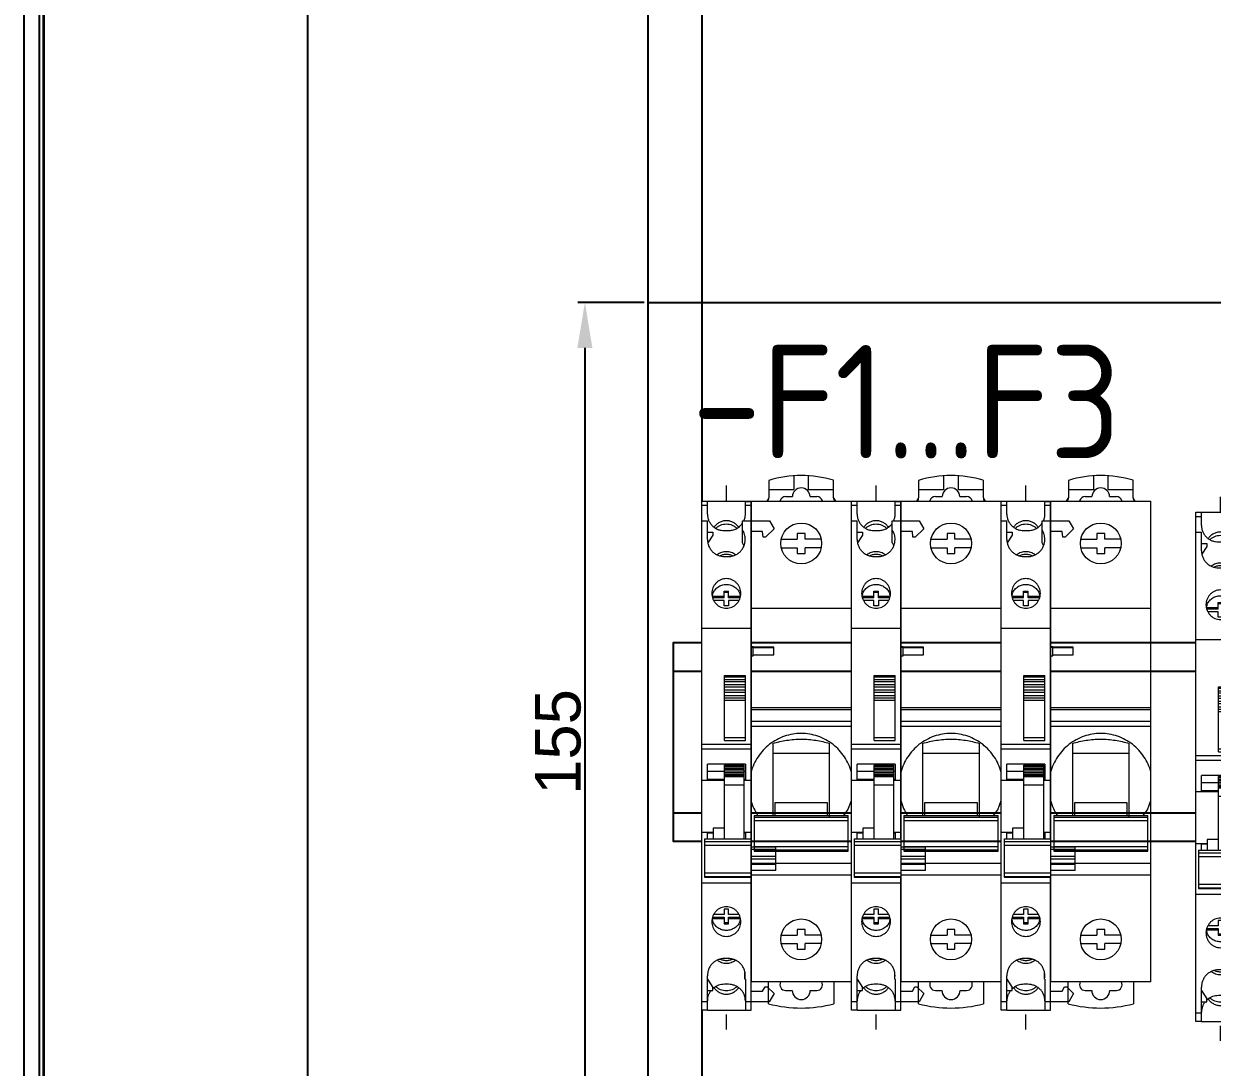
# Model space of a CAD drawing. Header units: millimetres. Extents: x 41350 to 54029, y 25852 to 34717.
# Drawn here: x 46784.4 to 46993.9, y 32630.7 to 32814.7 of the extents above; entities that cross this region are included whole.
import ezdxf
from ezdxf.enums import TextEntityAlignment as Align

# ---------------------------------------------------------------- set-up
doc = ezdxf.new("R2010")
doc.units = ezdxf.units.MM
doc.set_wipeout_variables(frame=1)
doc.layers.add('! NO PLOT !', color=7, linetype='Continuous', true_color=0xff75dd, plot=False)
doc.layers.add('000-PI-Oprema', color=30, linetype='Continuous', lineweight=5)
for name, color, linetype in [('000-PI-ORMAR', 2, 'Continuous'), ('000-PI_TEXT', 7, 'Continuous'), ('002-PI-Kabelska kanalica', 150, 'Continuous'), ('004-PI-DIN Šina', 3, 'Continuous')]:
    doc.layers.add(name, color=color, linetype=linetype)
doc.styles.add('PI0', font='isocpeur.ttf', dxfattribs={"width": 0.9})
doc.styles.get("Standard").update_dxf_attribs({"font": 'arial.ttf'})
doc.dimstyles.new('ISO-25-lb', dxfattribs={"dimtxt": 8, "dimasz": 8, "dimexe": 1.25, "dimexo": 0.625, "dimtad": 1, "dimtxsty": 'Standard', "dimcen": 5, "dimadec": 0, "dimazin": 0, "dimtfac": 1, "dimtmove": 0, "dimatfit": 3, "dimfxl": 1, "dimarcsym": 0})

# ---------------------------------------------------------------- blocks, each defined once
blk = doc.blocks.new('8606.000_back')
at = {"layer": '000-PI-ORMAR'}
for p, q in [((47606.03, 38573.17), (47606.03, 36588.67)), ((47602.52, 38552.67), (47602.52, 36601.67)), ((47605.24, 38552.67), (47605.24, 36601.67)), ((47606.02, 36601.67), (47606.02, 38552.53))]:
    blk.add_line(p, q, dxfattribs=at)
blk = doc.blocks.new('8606.000_montažna')
at = {"layer": '000-PI-ORMAR'}
blk.add_line((50683.39, 38449.42), (50683.39, 36559.42), dxfattribs=at)
blk = doc.blocks.new('*U417')
at = {"layer": '002-PI-Kabelska kanalica'}
for p, q in [((-20, -100), (-20, 1140)), ((40, -100), (40, 1140))]:
    blk.add_line(p, q, dxfattribs=at)
blk = doc.blocks.new('*U273')
at = {"layer": '004-PI-DIN Šina'}
blk.add_lwpolyline([(370, -17.5), (370, 17.5), (0, 17.5), (0, -17.5)], close=True, dxfattribs=at)
for points in [[(0, 12.5), (370, 12.5)], [(0, -12.5), (370, -12.5)]]:
    blk.add_lwpolyline(points, dxfattribs=at)
blk = doc.blocks.new('*U434')
at = {"layer": '002-PI-Kabelska kanalica'}
for p, q in [((40, -100), (40, 279)), ((-20, -100), (40, -100))]:
    blk.add_line(p, q, dxfattribs=at)
blk = doc.blocks.new('A9F94106')
at = {"layer": '000-PI-Oprema', "linetype": 'Continuous'}
for p, q in [((-1.25, 44.4), (-1.25, 46.86)), ((1.25, 46.86), (1.25, 44.4)), ((-5.7, 46.04), (-5.7, 42.97)), ((-5.7, 44.4), (-1.25, 44.4)), ((1.25, 44.4), (5.7, 44.4)), ((5.7, 42.97), (5.7, 46.05)), ((-8.85, 42.4), (-8.85, -42.4)), ((-8.85, 42.4), (8.85, 42.4)), ((-2.75, 43.17), (-1.55, 43.17)), ((1.55, 43.17), (2.75, 43.17)), ((8.85, -42.4), (8.85, 42.4)), ((-3.52, 35.67), (-0.7, 35.67)), ((-0.7, 36.67), (-0.7, 35.67)), ((0.7, 36.67), (-0.7, 36.67)), ((0.7, 35.67), (0.7, 36.67)), ((3.52, 35.67), (0.7, 35.67)), ((-3.52, 34.17), (-0.7, 34.17)), ((-0.7, 34.17), (-0.7, 33.17)), ((0.7, 33.17), (0.7, 34.17)), ((3.52, 34.17), (0.7, 34.17)), ((-0.7, 33.17), (0.7, 33.17)), ((-8.85, 23.5), (8.85, 23.5)), ((-8.85, 6), (8.85, 6)), ((8.85, 5.6), (-8.85, 5.6)), ((8.85, 3.5), (-8.85, 3.5)), ((-8.85, 2.7), (8.85, 2.7)), ((-5, -0.36), (-5, -13.06)), ((-5, -2.05), (5, -2.05)), ((5, -13.35), (5, -0.36)), ((4.65, -10.8), (-4.65, -10.8)), ((-4.65, -10.8), (-4.65, -13.06)), ((4.65, -13.06), (4.65, -10.8)), ((-8.3, -13.06), (8.3, -13.06)), ((-8.3, -13.06), (-8.3, -19.37)), ((-8.3, -13.35), (8.3, -13.35)), ((-8.3, -13.93), (8.3, -13.93)), ((8.3, -19.37), (8.3, -13.06)), ((8.3, -18.56), (-8.3, -18.56)), ((8.3, -19.18), (-8.3, -19.18)), ((-8.3, -19.37), (8.3, -19.37)), ((8.85, -21.5), (-8.85, -21.5)), ((-8.85, -23.51), (8.85, -23.51)), ((0.7, -33.15), (-0.7, -33.15)), ((-0.7, -33.15), (-0.7, -34.15)), ((0.7, -34.15), (0.7, -33.15)), ((-3.52, -34.15), (-0.7, -34.15)), ((3.52, -34.15), (0.7, -34.15)), ((-3.52, -35.65), (-0.7, -35.65)), ((-0.7, -35.65), (-0.7, -36.65)), ((-0.7, -36.65), (0.7, -36.65)), ((3.52, -35.65), (0.7, -35.65)), ((0.7, -36.65), (0.7, -35.65)), ((8.85, -42.4), (-8.85, -42.4)), ((-5.75, -46.24), (-5.75, -42.4)), ((-2.75, -43.9), (-1.6, -43.9)), ((1.6, -43.9), (2.75, -43.9)), ((5.75, -42.4), (5.75, -46.24))]:
    blk.add_line(p, q, dxfattribs=at)
blk.add_lwpolyline([(7.48, -13.06), (8.23, -12.05), (8.85, -10.42)], dxfattribs=at)
for centre in [(0, 34.92), (0, -34.9)]:
    blk.add_circle(centre, 3.6, dxfattribs=at)
for centre, radius, start, end in [((0.02, 27.55), 19.35, 72.9337, 107.1978), ((-6.7, 43.19), 0.997, 307.147, 347.6774), ((-6.7, 42.97), 1, 325.338, 0.0152), ((-2.75, 42.17), 1, 90.0526, 165.8568), ((2.75, 42.17), 1, 14.1424, 89.9482), ((6.7, 42.97), 1, 179.9845, 214.651), ((6.7, 43.19), 0.997, 192.324, 232.8519), ((6.7, 42.96), 0.996, 214.668, 216.0511), ((0.16, -7.95), 9.35, 195.3347, 213.327), ((-2.75, -42.9), 1, 150, 270), ((0, -43.9), 1.6, 180, 0), ((2.75, -42.9), 1, 270, 30), ((0, -25), 22, 254.849, 285.151)]:
    blk.add_arc(centre, radius, start, end, dxfattribs=at)
blk.add_ellipse((0, 43.17), major_axis=(0, 1.55), ratio=0.997493, start_param=-1.570796, end_param=1.570796, dxfattribs=at)
for points, knots in [([(0, 1.42), (-0.5, 1.42), (-1.5, 1.33), (-2.96, 0.96), (-4.34, 0.35), (-5.61, -0.47), (-6.72, -1.49), (-7.65, -2.68), (-8.38, -4), (-8.72, -4.94), (-8.85, -5.42)], [0, 0, 0, 0, 0.125045, 0.250108, 0.375148, 0.500186, 0.625207, 0.750187, 0.875138, 1, 1, 1, 1]), ([(-5, -0.36), (-4.21, -0.1), (-2.55, 0.28), (-0.86, 0.41), (0, 0.41)], [0, 0, 0, 0, 0.490854, 1, 1, 1, 1]), ([(8.85, -5.42), (8.72, -4.94), (8.38, -4), (7.65, -2.68), (6.72, -1.49), (5.61, -0.47), (4.34, 0.35), (2.96, 0.96), (1.5, 1.33), (0.5, 1.42), (0, 1.42)], [0, 0, 0, 0, 0.124857, 0.249805, 0.374786, 0.499807, 0.624849, 0.749896, 0.874958, 1, 1, 1, 1]), ([(0, 0.41), (0.86, 0.41), (2.55, 0.28), (4.21, -0.1), (5, -0.36)], [0, 0, 0, 0, 0.509146, 1, 1, 1, 1])]:
    blk.add_open_spline(points, degree=3, knots=knots, dxfattribs=at)
blk = doc.blocks.new('A9A26919')
at = {"layer": '000-PI-Oprema'}
for p, q in [((8.4, 40), (6.9, 38.5)), ((7.59, 41.4), (8.4, 40)), ((6.49, 38.5), (6.4, 39.5)), ((6.9, 38.5), (6.49, 38.5)), ((8.35, 17.78), (8.35, 19.13)), ((8.7, -20.25), (8.7, -16.16)), ((6.4, -41.5), (6.83, -40.75)), ((6.83, -40.75), (7.2, -40.75)), ((7.2, -40.75), (8.4, -41.95)), ((8.4, -41.95), (7.56, -43.4))]:
    blk.add_line(p, q, dxfattribs=at)
blk.add_wipeout([(-4.35, 44.9), (4.35, 44.9), (4.35, -44.9), (-4.35, -44.9)]).dxf.layer = '000-PI-Oprema'
for p, q in [((0, 44.98), (0, 47.65)), ((-4.35, -44.9), (-4.35, 44.9)), ((-4.35, 44.9), (4.35, 44.9)), ((-3.35, 44.13), (-4.35, 44.13)), ((-3.35, 42.57), (-3.35, 44.9)), ((3.35, 42.57), (3.35, 44.83)), ((3.35, 44.83), (4.35, 44.83)), ((4.35, 44.13), (3.35, 44.13)), ((4.35, -14.69), (4.35, 44.9)), ((-4.35, 41.4), (-3.35, 41.4)), ((-3.35, 38.13), (-3.35, 41.4)), ((2.85, 37.54), (2.85, 41.4)), ((2.85, 41.4), (7.59, 41.4)), ((-3.35, 39.4), (-2.4, 39.4)), ((-2.4, 38.9), (-3.28, 37.51)), ((-2.4, 39.4), (-2.4, 38.9)), ((-0.35, 39.68), (0.35, 39.68)), ((6.4, 39.5), (4.35, 39.5)), ((-0.35, 35.11), (0.34, 35.11)), ((-2.5, 28.1), (-0.4, 28.1)), ((-0.4, 27.84), (-2.44, 27.84)), ((-0.4, 27.35), (-2.23, 27.35)), ((-0.4, 27.84), (-0.4, 29.02)), ((-0.4, 29.02), (0.4, 29.02)), ((0.4, 28.76), (-0.4, 28.76)), ((-0.4, 26.43), (-0.4, 27.35)), ((0.4, 27.84), (0.4, 29.02)), ((0.4, 28.1), (2.5, 28.1)), ((2.44, 27.84), (0.4, 27.84)), ((0.4, 27.35), (0.4, 26.43)), ((2.23, 27.35), (0.4, 27.35)), ((0.4, 26.43), (-0.4, 26.43)), ((-4.35, 22.5), (4.35, 22.5)), ((4.35, 19.22), (4.75, 19.22)), ((4.75, 19.21), (4.35, 19.21)), ((4.75, 19.06), (4.35, 19.06)), ((4.75, 17.6), (4.75, 19.22)), ((4.75, 19.13), (8.35, 19.13)), ((8.35, 19.12), (4.75, 19.12)), ((4.75, 19.07), (8.35, 19.07)), ((4.35, 17.6), (4.75, 17.6)), ((4.75, 17.78), (8.35, 17.78)), ((-0.35, 2.67), (-0.35, 14.13)), ((-0.35, 14.13), (3.35, 14.13)), ((3.35, 14.02), (-0.35, 14.02)), ((3.35, 13.86), (-0.35, 13.86)), ((3.35, 13.38), (-0.35, 13.38)), ((3.35, 13.02), (-0.35, 13.02)), ((3.35, 2.67), (3.35, 14.13)), ((3.35, 12.49), (-0.35, 12.49)), ((3.35, 12.09), (-0.35, 12.09)), ((3.35, 11.52), (-0.35, 11.52)), ((3.35, 11.12), (-0.35, 11.12)), ((3.35, 10.54), (-0.35, 10.54)), ((3.35, 10.11), (-0.35, 10.11)), ((-0.35, 9.77), (3.35, 9.77)), ((3.35, 3.12), (-0.35, 3.12)), ((-0.35, 2.67), (3.35, 2.67)), ((4.35, 1.99), (-4.35, 1.99)), ((-4.35, 1.18), (4.35, 1.18)), ((-3.35, -4.23), (-3.35, -1.52)), ((3.35, -1.52), (-3.35, -1.52)), ((-0.35, -14.69), (-0.35, -1.69)), ((-0.35, -1.69), (3.15, -1.69)), ((3.15, -1.73), (-0.35, -1.73)), ((-0.35, -1.84), (3.15, -1.84)), ((3.15, -14.69), (3.15, -1.69)), ((3.35, -1.52), (3.35, -4.23)), ((-3.35, -2.76), (-0.35, -2.76)), ((3.15, -2.18), (-0.35, -2.18)), ((-0.35, -2.4), (3.15, -2.4)), ((3.15, -2.74), (-0.35, -2.74)), ((-0.35, -2.96), (3.15, -2.96)), ((3.15, -3.3), (-0.35, -3.3)), ((-0.35, -3.42), (3.15, -3.42)), ((3.15, -3.73), (-0.35, -3.73)), ((3.15, -2.76), (3.35, -2.76)), ((-0.35, -4.36), (-4.35, -4.36)), ((-0.35, -4.23), (-3.35, -4.23)), ((-0.35, -5.13), (3.15, -5.13)), ((3.35, -4.23), (3.15, -4.23)), ((4.35, -4.36), (3.15, -4.36)), ((-2.35, -13.53), (-4.35, -13.53)), ((-2.35, -13.64), (-3.35, -13.64)), ((-3.35, -14.69), (-3.35, -13.64)), ((-0.35, -12.81), (-2.35, -12.81)), ((-2.35, -12.81), (-2.35, -14.69)), ((4.35, -13.53), (3.15, -13.53)), ((3.35, -13.64), (3.15, -13.64)), ((3.35, -13.64), (3.35, -14.69)), ((-3.85, -14.69), (4.4, -14.69)), ((-3.85, -14.69), (-3.85, -21.44)), ((4.4, -15.17), (-3.85, -15.17)), ((-3.85, -15.81), (4.4, -15.81)), ((4.4, -21.44), (4.4, -14.69)), ((8.7, -16.16), (4.4, -16.16)), ((4.4, -16.46), (8.7, -16.46)), ((8.7, -17.81), (4.4, -17.81)), ((8.7, -18.24), (4.4, -18.24)), ((4.4, -20.7), (-3.85, -20.7)), ((4.4, -19.15), (8.7, -19.15)), ((8.7, -20.25), (4.4, -20.25)), ((4.35, -22.5), (-4.35, -22.5)), ((4.4, -21.35), (-3.85, -21.35)), ((-3.85, -21.44), (4.4, -21.44)), ((4.35, -44.9), (4.35, -21.44)), ((0.4, -27.07), (-0.4, -27.07)), ((-0.4, -27.07), (-0.4, -27.99)), ((0.4, -27.99), (0.4, -27.07)), ((-2.5, -28.74), (-0.4, -28.74)), ((-2.43, -28.48), (-0.4, -28.48)), ((-0.4, -27.99), (-2.23, -27.99)), ((-0.4, -28.48), (-0.4, -29.66)), ((2.23, -27.99), (0.4, -27.99)), ((0.4, -28.48), (2.43, -28.48)), ((0.4, -29.66), (0.4, -28.48)), ((0.4, -28.74), (2.5, -28.74)), ((-0.4, -29.4), (0.4, -29.4)), ((-0.4, -29.66), (0.4, -29.66)), ((0.34, -35.78), (-0.35, -35.78)), ((-3.35, -44.9), (-3.35, -38.81)), ((-3.35, -39.4), (-2.4, -40.9)), ((3.28, -39.42), (3.28, -38.21)), ((3.35, -39.42), (3.28, -39.42)), ((3.35, -39.42), (3.35, -44.9)), ((-3.35, -41.4), (-2.4, -41.4)), ((-2.4, -41.4), (-2.4, -40.9)), ((0.35, -40.32), (-0.35, -40.32)), ((4.35, -41.5), (6.4, -41.5)), ((-3.35, -43.4), (-4.35, -43.4)), ((7.56, -43.4), (3.35, -43.4)), ((-3.35, -44.9), (4.35, -44.9)), ((0, -48.29), (0, -45.62))]:
    blk.add_line(p, q, dxfattribs=at)
for centre, radius, start, end in [((2.06, 36.41), 1.22, 29.3243, 31.0497), ((-0.15, 27.72), 2.4, 161.5352, 169.5192), ((0.15, 27.72), 2.4, 10.3265, 18.4656), ((-0.15, -28.36), 2.4, 190.6257, 198.4672), ((0.15, -28.36), 2.4, 341.5352, 349.5468), ((0.26, -38.8), 3.08, 348.3631, 349.6364), ((0.31, -38.81), 3.03, 349.6618, 0.0032), ((-0.41, -43.3), 2.97, 129.549, 132.1537)]:
    blk.add_arc(centre, radius, start, end, dxfattribs=at)
blk.add_ellipse((0.34, 35.83), major_axis=(0, 3.11), ratio=0.965926, start_param=-1.171263, end_param=-0.98907, dxfattribs=at)
for points, knots in [([(-3.35, 42.57), (-3.35, 42.38), (-3.31, 42), (-3.14, 41.46), (-2.86, 40.95), (-2.48, 40.51), (-2.03, 40.15), (-1.5, 39.88), (-0.94, 39.71), (-0.55, 39.68), (-0.35, 39.68)], [0, 0, 0, 0, 0.12283, 0.246082, 0.369858, 0.494448, 0.619883, 0.746065, 0.872922, 1, 1, 1, 1]), ([(3.09, 41.4), (3.18, 41.58), (3.31, 41.97), (3.35, 42.37), (3.35, 42.57)], [0, 0, 0, 0, 0.500894, 1, 1, 1, 1]), ([(0, 41.42), (-0.21, 41.42), (-0.64, 41.37), (-1.24, 41.13), (-1.77, 40.77), (-2.04, 40.44), (-2.16, 40.27)], [0, 0, 0, 0, 0.252199, 0.50339, 0.752759, 1, 1, 1, 1]), ([(-1.86, 40.07), (-1.74, 40.19), (-1.47, 40.41), (-1.02, 40.66), (-0.52, 40.81), (-0.17, 40.85), (0, 40.85)], [0, 0, 0, 0, 0.247994, 0.497579, 0.748485, 1, 1, 1, 1]), ([(2.16, 40.27), (2.04, 40.44), (1.77, 40.77), (1.24, 41.13), (0.64, 41.37), (0.21, 41.42), (0, 41.42)], [0, 0, 0, 0, 0.247241, 0.49661, 0.747801, 1, 1, 1, 1]), ([(0, 40.85), (0.17, 40.85), (0.52, 40.81), (1.02, 40.66), (1.47, 40.41), (1.74, 40.19), (1.86, 40.07)], [0, 0, 0, 0, 0.251515, 0.502421, 0.752006, 1, 1, 1, 1]), ([(0.35, 39.68), (0.6, 39.68), (1.09, 39.74), (1.78, 39.99), (2.39, 40.41), (2.72, 40.78), (2.85, 40.98)], [0, 0, 0, 0, 0.252113, 0.503275, 0.752671, 1, 1, 1, 1]), ([(-3.35, 38.13), (-3.35, 37.94), (-3.31, 37.54), (-3.14, 36.98), (-2.86, 36.45), (-2.49, 35.99), (-2.03, 35.61), (-1.51, 35.33), (-0.94, 35.15), (-0.55, 35.11), (-0.35, 35.11)], [0, 0, 0, 0, 0.12454, 0.249225, 0.374031, 0.498989, 0.624089, 0.749313, 0.874652, 1, 1, 1, 1]), ([(0.34, 35.11), (0.54, 35.11), (0.94, 35.15), (1.5, 35.33), (2.03, 35.61), (2.48, 35.99), (2.86, 36.45), (3.13, 36.98), (3.3, 37.54), (3.34, 37.94), (3.34, 38.13)], [0, 0, 0, 0, 0.125339, 0.250659, 0.375878, 0.500972, 0.625937, 0.750746, 0.875449, 1, 1, 1, 1]), ([(3.34, 38.13), (3.34, 38.42), (3.26, 39.01), (3.01, 39.54), (2.85, 39.78)], [0, 0, 0, 0, 0.499874, 1, 1, 1, 1]), ([(0, 35.96), (-0.15, 35.96), (-0.44, 35.93), (-0.86, 35.83), (-1.26, 35.65), (-1.5, 35.49), (-1.62, 35.4)], [0, 0, 0, 0, 0.251013, 0.501833, 0.751526, 1, 1, 1, 1]), ([(1.62, 35.4), (1.5, 35.49), (1.26, 35.65), (0.86, 35.83), (0.44, 35.93), (0.15, 35.96), (0, 35.96)], [0, 0, 0, 0, 0.248477, 0.498171, 0.74899, 1, 1, 1, 1]), ([(-1.19, 35.23), (-1, 35.33), (-0.62, 35.47), (-0.2, 35.52), (0, 35.52)], [0, 0, 0, 0, 0.499048, 1, 1, 1, 1]), ([(0, 35.52), (0.2, 35.52), (0.61, 35.47), (1, 35.33), (1.18, 35.24)], [0, 0, 0, 0, 0.500948, 1, 1, 1, 1]), ([(0, 31.21), (-0.17, 31.21), (-0.51, 31.18), (-0.99, 31.02), (-1.44, 30.78), (-1.83, 30.45), (-2.14, 30.05), (-2.37, 29.6), (-2.52, 29.11), (-2.55, 28.78), (-2.55, 28.61)], [0, 0, 0, 0, 0.125049, 0.250187, 0.375185, 0.500183, 0.62516, 0.750067, 0.875091, 1, 1, 1, 1]), ([(-2.43, 28.48), (-2.39, 28.61), (-2.28, 28.85), (-2.07, 29.18), (-1.81, 29.47), (-1.4, 29.81), (-0.8, 30.11), (-0.27, 30.19), (0, 30.19)], [0, 0, 0, 0, 0.123205, 0.246879, 0.371214, 0.496235, 0.747321, 1, 1, 1, 1]), ([(2.55, 28.61), (2.55, 28.94), (2.45, 29.45), (2.14, 30.05), (1.82, 30.45), (1.44, 30.78), (0.99, 31.02), (0.51, 31.18), (0.17, 31.21), (0, 31.21)], [0, 0, 0, 0, 0.249133, 0.374157, 0.499271, 0.624425, 0.749555, 0.874826, 1, 1, 1, 1]), ([(0, 30.19), (0.27, 30.19), (0.8, 30.11), (1.4, 29.81), (1.81, 29.47), (2.07, 29.18), (2.28, 28.85), (2.39, 28.61), (2.43, 28.48)], [0, 0, 0, 0, 0.252679, 0.503765, 0.628786, 0.753121, 0.876795, 1, 1, 1, 1]), ([(-2.55, 28.61), (-2.55, 28.27), (-2.45, 27.76), (-2.14, 27.16), (-1.83, 26.76), (-1.44, 26.43), (-0.99, 26.18), (-0.51, 26.03), (-0.17, 25.99), (0, 25.99)], [0, 0, 0, 0, 0.249122, 0.37418, 0.499329, 0.624506, 0.749633, 0.874873, 1, 1, 1, 1]), ([(0, 25.99), (0.17, 25.99), (0.51, 26.03), (0.99, 26.18), (1.44, 26.43), (1.83, 26.76), (2.14, 27.16), (2.37, 27.61), (2.52, 28.1), (2.55, 28.44), (2.55, 28.61)], [0, 0, 0, 0, 0.125002, 0.250109, 0.375104, 0.500125, 0.625139, 0.75008, 0.875117, 1, 1, 1, 1]), ([(0, -26.64), (-0.17, -26.64), (-0.51, -26.67), (-0.99, -26.83), (-1.44, -27.08), (-1.83, -27.41), (-2.14, -27.81), (-2.45, -28.41), (-2.55, -28.92), (-2.55, -29.26)], [0, 0, 0, 0, 0.125108, 0.25033, 0.37544, 0.500605, 0.62575, 0.750815, 1, 1, 1, 1]), ([(2.55, -29.26), (2.55, -29.09), (2.52, -28.75), (2.38, -28.26), (2.14, -27.81), (1.83, -27.41), (1.44, -27.08), (0.99, -26.83), (0.51, -26.67), (0.17, -26.64), (0, -26.64)], [0, 0, 0, 0, 0.12491, 0.249964, 0.374917, 0.499931, 0.624943, 0.749925, 0.875017, 1, 1, 1, 1]), ([(-2.55, -29.26), (-2.55, -29.43), (-2.52, -29.77), (-2.38, -30.25), (-2.14, -30.71), (-1.83, -31.11), (-1.44, -31.44), (-0.99, -31.68), (-0.51, -31.83), (-0.17, -31.87), (0, -31.87)], [0, 0, 0, 0, 0.124932, 0.249977, 0.374903, 0.499888, 0.624882, 0.749865, 0.87498, 1, 1, 1, 1]), ([(0, -30.83), (-0.27, -30.83), (-0.8, -30.75), (-1.4, -30.45), (-1.81, -30.11), (-2.07, -29.82), (-2.28, -29.49), (-2.39, -29.24), (-2.43, -29.12)], [0, 0, 0, 0, 0.252679, 0.503765, 0.628786, 0.753121, 0.876795, 1, 1, 1, 1]), ([(2.43, -29.12), (2.39, -29.24), (2.28, -29.49), (2.07, -29.82), (1.81, -30.11), (1.4, -30.45), (0.8, -30.75), (0.27, -30.83), (0, -30.83)], [0, 0, 0, 0, 0.123205, 0.246879, 0.371214, 0.496235, 0.747321, 1, 1, 1, 1]), ([(0, -31.87), (0.17, -31.87), (0.51, -31.83), (0.99, -31.68), (1.44, -31.44), (1.83, -31.11), (2.14, -30.71), (2.45, -30.11), (2.55, -29.6), (2.55, -29.26)], [0, 0, 0, 0, 0.125145, 0.250393, 0.375506, 0.500654, 0.625772, 0.750811, 1, 1, 1, 1]), ([(-0.35, -35.78), (-0.55, -35.78), (-0.94, -35.82), (-1.51, -36), (-2.04, -36.28), (-2.49, -36.66), (-2.87, -37.13), (-3.14, -37.65), (-3.31, -38.22), (-3.35, -38.61), (-3.35, -38.81)], [0, 0, 0, 0, 0.125272, 0.250539, 0.375717, 0.500798, 0.625767, 0.750613, 0.875374, 1, 1, 1, 1]), ([(-1.59, -36.06), (-1.37, -36.23), (-0.86, -36.51), (-0.29, -36.6), (0, -36.6)], [0, 0, 0, 0, 0.498195, 1, 1, 1, 1]), ([(0, -36.16), (-0.2, -36.16), (-0.59, -36.11), (-0.97, -35.98), (-1.15, -35.89)], [0, 0, 0, 0, 0.500887, 1, 1, 1, 1]), ([(1.14, -35.89), (0.97, -35.98), (0.59, -36.11), (0.2, -36.16), (0, -36.16)], [0, 0, 0, 0, 0.499114, 1, 1, 1, 1]), ([(0, -36.6), (0.28, -36.6), (0.86, -36.51), (1.37, -36.23), (1.59, -36.06)], [0, 0, 0, 0, 0.501799, 1, 1, 1, 1]), ([(3.34, -38.81), (3.34, -38.61), (3.31, -38.22), (3.14, -37.65), (2.86, -37.13), (2.49, -36.66), (2.03, -36.28), (1.51, -36), (0.94, -35.82), (0.54, -35.78), (0.34, -35.78)], [0, 0, 0, 0, 0.124588, 0.249373, 0.374204, 0.499185, 0.624278, 0.749439, 0.874757, 1, 1, 1, 1]), ([(-2.69, -41.4), (-2.79, -41.53), (-2.98, -41.8), (-3.19, -42.25), (-3.32, -42.72), (-3.35, -43.05), (-3.35, -43.22)], [0, 0, 0, 0, 0.251532, 0.501774, 0.751286, 1, 1, 1, 1]), ([(-0.35, -40.32), (-0.53, -40.32), (-0.88, -40.35), (-1.39, -40.48), (-1.87, -40.7), (-2.17, -40.9), (-2.3, -41.01)], [0, 0, 0, 0, 0.251084, 0.501926, 0.751596, 1, 1, 1, 1]), ([(-2.16, -40.91), (-2.04, -41.08), (-1.77, -41.41), (-1.24, -41.77), (-0.64, -42), (-0.21, -42.06), (0, -42.06)], [0, 0, 0, 0, 0.247243, 0.496613, 0.747803, 1, 1, 1, 1]), ([(0, -41.49), (-0.17, -41.49), (-0.52, -41.45), (-1.02, -41.3), (-1.47, -41.05), (-1.74, -40.83), (-1.86, -40.71)], [0, 0, 0, 0, 0.251513, 0.502419, 0.752004, 1, 1, 1, 1]), ([(1.86, -40.71), (1.74, -40.83), (1.47, -41.05), (1.02, -41.3), (0.52, -41.45), (0.17, -41.49), (0, -41.49)], [0, 0, 0, 0, 0.247996, 0.497581, 0.748487, 1, 1, 1, 1]), ([(0, -42.06), (0.21, -42.06), (0.64, -42), (1.24, -41.77), (1.77, -41.41), (2.04, -41.08), (2.16, -40.91)], [0, 0, 0, 0, 0.252197, 0.503387, 0.752757, 1, 1, 1, 1]), ([(3.35, -43.22), (3.35, -43.03), (3.31, -42.65), (3.14, -42.1), (2.86, -41.59), (2.48, -41.15), (2.03, -40.79), (1.5, -40.52), (0.94, -40.35), (0.55, -40.32), (0.35, -40.32)], [0, 0, 0, 0, 0.12283, 0.246082, 0.369858, 0.494448, 0.619883, 0.746065, 0.872922, 1, 1, 1, 1])]:
    blk.add_open_spline(points, degree=3, knots=knots, dxfattribs=at)
blk.add_open_spline([(-3.35, -44.9), (-3.68, -44.9), (-4.02, -44.9), (-4.35, -44.9)], degree=3, dxfattribs=at)
blk = doc.blocks.new('*U484')
at = {"layer": '! NO PLOT !'}
blk.add_blockref('A9F94106', (4.35, 1.94), dxfattribs=at)
blk.add_blockref('A9A26919', (-8.85, -0.56), dxfattribs=at)
blk = doc.blocks.new('*U485')
at = {"layer": '! NO PLOT !', "color": 0, "linetype": 'ByBlock', "lineweight": -2, "transparency": 16777216}
blk.add_blockref('*U484', (0, 0), dxfattribs=at)
blk.add_blockref('*U484', (26.4, 0), dxfattribs=at)
blk.add_blockref('*U484', (52.8, 0), dxfattribs=at)
blk = doc.blocks.new('A9N61526')
at = {"layer": '000-PI-Oprema'}
for p, q in [((-10.45, -42.5), (-11.59, -42.5)), ((-6.11, -42.5), (-7.25, -42.5)), ((7.25, -42.5), (6.11, -42.5)), ((11.59, -42.5), (10.45, -42.5)), ((-12.6, -45.5), (-5.1, -45.5)), ((5.1, -45.5), (12.6, -45.5))]:
    blk.add_line(p, q, dxfattribs=at)
for centre, radius, start, end in [((-12.6, -43.5), 2, 180, 270), ((-8.85, -42.5), 1.6, 180, 0), ((-5.1, -43.5), 2, 270, 0), ((5.1, -43.5), 2, 180, 270), ((8.85, -42.5), 1.6, 180, 0), ((12.6, -43.5), 2, 270, 0)]:
    blk.add_arc(centre, radius, start, end, dxfattribs=at)
blk.add_wipeout([(-17.7, 40.4), (17.7, 40.4), (17.7, -40.4), (-17.7, -40.4)]).dxf.layer = '000-PI-Oprema'
for p, q in [((-17.7, -40.4), (-17.7, 40.4)), ((17.7, 40.4), (-17.7, 40.4)), ((-16.75, 40.7), (-16.75, 40.4)), ((-0.95, 40.7), (-16.75, 40.7)), ((-12.45, 36.56), (-12.45, 40.4)), ((-5.25, 36.56), (-5.25, 40.4)), ((-0.95, 40.4), (-0.95, 40.7)), ((0.95, 40.7), (0.95, 40.4)), ((16.75, 40.7), (0.95, 40.7)), ((5.25, 36.56), (5.25, 40.4)), ((12.45, 36.56), (12.45, 40.4)), ((16.75, 40.4), (16.75, 40.7)), ((17.7, -40.4), (17.7, 40.4)), ((-9.55, 34.05), (-12.37, 34.05)), ((-9.55, 34.05), (-9.55, 35.05)), ((-9.55, 35.05), (-8.15, 35.05)), ((-8.15, 35.05), (-8.15, 34.05)), ((-8.15, 34.05), (-5.33, 34.05)), ((8.15, 34.05), (5.33, 34.05)), ((8.15, 34.05), (8.15, 35.05)), ((8.15, 35.05), (9.55, 35.05)), ((9.55, 35.05), (9.55, 34.05)), ((9.55, 34.05), (12.37, 34.05)), ((-9.55, 32.55), (-12.37, 32.55)), ((-9.55, 31.55), (-9.55, 32.55)), ((-8.15, 31.55), (-9.55, 31.55)), ((-8.15, 32.55), (-8.15, 31.55)), ((-8.15, 32.55), (-5.33, 32.55)), ((8.15, 32.55), (5.33, 32.55)), ((8.15, 31.55), (8.15, 32.55)), ((9.55, 31.55), (8.15, 31.55)), ((9.55, 32.55), (9.55, 31.55)), ((9.55, 32.55), (12.37, 32.55)), ((-7.75, 28.1), (-9.95, 28.1)), ((9.95, 28.1), (7.75, 28.1)), ((17.7, 22.5), (-17.7, 22.5)), ((-3.85, -1.98), (-17.7, -1.98)), ((-3.85, -11.05), (-3.85, -1.98)), ((0, -1.98), (0, -2.39)), ((13.85, -1.98), (0, -1.98)), ((13.85, -1.98), (13.85, -11.05)), ((-17.7, -2.22), (-13.85, -2.22)), ((-13.85, -11.05), (-13.85, -2.22)), ((-13.85, -2.78), (-3.85, -2.78)), ((-3.85, -2.39), (0, -2.39)), ((0, -2.22), (3.85, -2.22)), ((3.85, -11.05), (3.85, -2.22)), ((3.85, -2.78), (13.85, -2.78)), ((13.85, -2.39), (17.7, -2.39)), ((-3.85, -7.66), (-13.85, -7.66)), ((-13.85, -7.71), (-3.85, -7.71)), ((13.85, -7.66), (3.85, -7.66)), ((3.85, -7.71), (13.85, -7.71)), ((-3.85, -9.29), (-13.85, -9.29)), ((-13.85, -9.34), (-3.85, -9.34)), ((13.85, -9.29), (3.85, -9.29)), ((3.85, -9.34), (13.85, -9.34)), ((-17, -19.18), (-17, -11.05)), ((17, -11.05), (-17, -11.05)), ((-17, -12.49), (17, -12.49)), ((-3.85, -10.55), (-13.85, -10.55)), ((-13.85, -10.56), (-13.65, -10.56)), ((-13.65, -10.56), (-13.65, -11.05)), ((-4.05, -10.56), (-3.85, -10.56)), ((-4.05, -11.05), (-4.05, -10.56)), ((13.85, -10.55), (3.85, -10.55)), ((3.85, -10.56), (4.05, -10.56)), ((4.05, -10.56), (4.05, -11.05)), ((13.65, -10.56), (13.85, -10.56)), ((13.65, -11.05), (13.65, -10.56)), ((17, -19.18), (17, -11.05)), ((-17, -14.61), (-17.7, -14.61)), ((17.7, -14.61), (17, -14.61)), ((17, -16.41), (-17, -16.41)), ((-17, -19.18), (17, -19.18)), ((17.7, -22.5), (-17.7, -22.5)), ((-3.35, -23.1), (-14.35, -23.1)), ((-14.35, -23.1), (-14.35, -27.7)), ((-14.35, -23.3), (-3.35, -23.3)), ((-3.35, -24.3), (-14.35, -24.3)), ((-14.35, -24.6), (-3.35, -24.6)), ((-3.35, -23.1), (-3.35, -27.7)), ((14.35, -23.1), (3.35, -23.1)), ((3.35, -23.1), (3.35, -27.7)), ((3.35, -23.3), (14.35, -23.3)), ((14.35, -24.3), (3.35, -24.3)), ((3.35, -24.6), (14.35, -24.6)), ((14.35, -23.1), (14.35, -27.7)), ((-3.35, -26.2), (-14.35, -26.2)), ((-14.35, -26.5), (-3.35, -26.5)), ((14.35, -26.2), (3.35, -26.2)), ((3.35, -26.5), (14.35, -26.5)), ((-14.35, -27.5), (-3.35, -27.5)), ((-3.35, -27.7), (-14.35, -27.7)), ((-9.95, -28.1), (-7.75, -28.1)), ((3.35, -27.5), (14.35, -27.5)), ((14.35, -27.7), (3.35, -27.7)), ((7.75, -28.1), (9.95, -28.1)), ((-9.55, -32.55), (-12.37, -32.55)), ((-9.55, -31.55), (-8.15, -31.55)), ((-9.55, -32.55), (-9.55, -31.55)), ((-8.15, -31.55), (-8.15, -32.55)), ((-8.15, -32.55), (-5.33, -32.55)), ((8.15, -32.55), (5.33, -32.55)), ((8.15, -31.55), (9.55, -31.55)), ((8.15, -32.55), (8.15, -31.55)), ((9.55, -31.55), (9.55, -32.55)), ((9.55, -32.55), (12.37, -32.55)), ((-9.55, -34.05), (-12.37, -34.05)), ((-9.55, -35.05), (-9.55, -34.05)), ((-8.15, -35.05), (-9.55, -35.05)), ((-8.15, -34.05), (-5.33, -34.05)), ((-8.15, -34.05), (-8.15, -35.05)), ((8.15, -34.05), (5.33, -34.05)), ((8.15, -35.05), (8.15, -34.05)), ((9.55, -35.05), (8.15, -35.05)), ((9.55, -34.05), (12.37, -34.05)), ((9.55, -34.05), (9.55, -35.05)), ((-12.45, -36.56), (-12.45, -40.4)), ((-5.25, -36.56), (-5.25, -40.4)), ((5.25, -36.56), (5.25, -40.4)), ((12.45, -36.56), (12.45, -40.4)), ((17.7, -40.4), (-17.7, -40.4)), ((-16.75, -40.4), (-16.75, -40.7)), ((-0.95, -40.7), (-16.75, -40.7)), ((-14.6, -40.7), (-14.6, -43.5)), ((-3.1, -43.5), (-3.1, -40.7)), ((-0.95, -40.7), (-0.95, -40.4)), ((0.95, -40.4), (0.95, -40.7)), ((16.75, -40.7), (0.95, -40.7)), ((3.1, -40.7), (3.1, -43.5)), ((14.6, -43.5), (14.6, -40.7)), ((16.75, -40.7), (16.75, -40.4))]:
    blk.add_line(p, q, dxfattribs=at)
for centre in [(-8.85, 33.3), (8.85, 33.3), (-8.85, -33.3), (8.85, -33.3)]:
    blk.add_circle(centre, 3.6, dxfattribs=at)
for centre, radius, start, end in [((-9.95, 32.7), 4.6, 122.9216, 269.9987), ((-7.75, 32.7), 4.6, 269.9922, 57.0813), ((7.75, 32.7), 4.6, 122.9216, 269.9987), ((9.95, 32.7), 4.6, 269.9922, 57.0813), ((-9.95, -32.7), 4.6, 89.9922, 237.0813), ((-7.75, -32.7), 4.6, 302.9216, 89.9987), ((7.75, -32.7), 4.6, 89.9922, 237.0813), ((9.95, -32.7), 4.6, 302.9216, 89.9987), ((-11.59, -41.5), 1, 121.2363, 270), ((-6.11, -41.5), 1, 270, 58.7621), ((6.11, -41.5), 1, 121.2363, 270), ((11.59, -41.5), 1, 270, 58.7621)]:
    blk.add_arc(centre, radius, start, end, dxfattribs=at)
blk = doc.blocks.new('*U490')
at = {"layer": '! NO PLOT !'}
blk.add_blockref('A9N61526', (4.35, 4.82), dxfattribs=at)
blk.add_blockref('A9A26919', (-17.7, 0.32), dxfattribs=at)
blk = doc.blocks.new('*U491')
at = {"layer": '! NO PLOT !', "color": 0, "linetype": 'ByBlock', "lineweight": -2, "transparency": 16777216}
blk.add_blockref('*U490', (0, 0), dxfattribs=at)
blk = doc.blocks.new('*D516')
at = {"layer": '! NO PLOT !', "color": 0, "linetype": 'Continuous', "lineweight": -2, "ltscale": 0.25, "transparency": 16777216}
for p, q in [((46893.77, 32765.53), (46882.06, 32765.53)), ((46883.31, 32757.53), (46883.31, 32618.53)), ((46893.77, 32610.53), (46882.06, 32610.53))]:
    blk.add_line(p, q, dxfattribs=at)
at = {"layer": '! NO PLOT !', "color": 0, "ltscale": 0.25, "transparency": 16777216}
for points in [[(46881.98, 32757.53), (46884.64, 32757.53), (46883.31, 32765.53)], [(46881.98, 32618.53), (46884.64, 32618.53), (46883.31, 32610.53)]]:
    blk.add_solid(points, dxfattribs=at)
at = {"layer": 'Defpoints', "color": 0, "ltscale": 0.25, "transparency": 16777216}
for p in [(46894.4, 32765.53), (46883.31, 32610.53), (46894.4, 32610.53)]:
    blk.add_point(p, dxfattribs=at)
at = {"layer": '! NO PLOT !', "color": 0, "ltscale": 0.25, "transparency": 16777216, "insert": (46878.6, 32688.03), "char_height": 8, "attachment_point": 5, "rotation": 90}
blk.add_mtext('155', dxfattribs=at)

msp = doc.modelspace()

# ---------------------------------------------------------------- linework, layer by layer
at = {"layer": '! NO PLOT !', "ltscale": 0.25}
msp.add_line((46903.897, 33175.528), (46903.897, 32035.528), dxfattribs=at)

# ---------------------------------------------------------------- block references
for name, p, rotation in [('*U417', (46874.397, 33275.528), 180), ('*U434', (46994.397, 32805.528), 270)]:
    msp.add_blockref(name, p, dxfattribs=dict(rotation=rotation))
msp.add_blockref('*U273', (46898.897, 32688.028))
at = {"layer": '000-PI-Oprema'}
for name, p in [('8606.000_back', (-818.121, -4713.642)), ('8606.000_montažna', (-3848.998, -4641.89))]:
    msp.add_blockref(name, p, dxfattribs=at)

# ---------------------------------------------------------------- texts
at = {"layer": '000-PI_TEXT', "style": 'PI0', "width": 0.9}
msp.add_text('-F1...F3', height=20, dxfattribs=at).set_placement((46940.015, 32748.058), align=Align.MIDDLE)

# ---------------------------------------------------------------- dimensions: what is measured, and where the dimension line sits
at = {"layer": '! NO PLOT !', "ltscale": 0.25}
dim = msp.add_linear_dim(base=(46883.309, 32610.528), p1=(46894.397, 32765.528), p2=(46894.397, 32610.528), angle=90, dimstyle='ISO-25-lb', dxfattribs=at)
dim.commit()
dim.dimension.update_dxf_attribs({"geometry": '*D516', "text_midpoint": (46878.6, 32688.028)})

# ---------------------------------------------------------------- next in the draw order: block references
at = {"layer": '! NO PLOT !'}
for name, p in [('*U485', (46917.097, 32686.184)), ('*U491', (47013.047, 32683.308))]:
    msp.add_blockref(name, p, dxfattribs=at)

doc.saveas('drawing.dxf')
